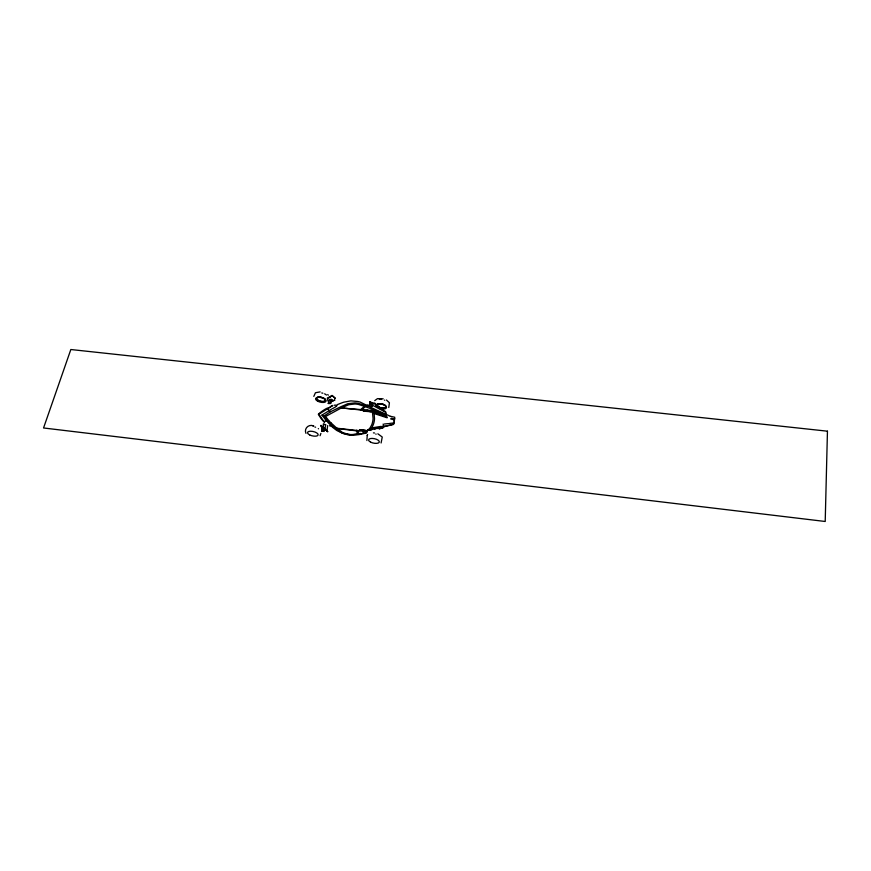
<?xml version="1.0" encoding="UTF-8"?>
<svg xmlns="http://www.w3.org/2000/svg" width="871" height="871" viewBox="0 0 871 871"><rect width="100%" height="100%" fill="white"/><g stroke="black" fill="none" stroke-linecap="round" stroke-linejoin="round"><path stroke-width="1.31" d="M386.212 414.324C376.708 410.372 368.607 406.224 360.235 402.119A33.61 29.527 -18.5 0 0 357.752 401.477L350.861 400.878L343.925 402.152A40.371 35.591 -18.2 0 0 342.183 402.718L337.251 404.645A3.005 2.482 -31.1 0 1 336.456 406.158M372.037 404.035L372.048 404.634M318.383 414.324L318.557 413.932A46.272 40.861 -19 0 1 326.821 408.27M371.786 404.035L371.797 404.765M369.141 405.44L369.13 406.017L367.224 404.873M393.529 423.665L393.507 422.958L389.489 423.448M370.099 411.711L363.436 411.145L363.621 410.187M367.235 435.424L366.887 440.53M323.206 428.173L324.393 428.815A8.971 7.85 -20.8 0 1 325.896 429.839L327.507 431.472M394.607 419.06L394.715 417.242L390.36 416.284M381.095 442.98L382.26 437.024L377.851 433.812M388.771 407.508L389.413 402.783L386.441 399.985M326.995 430.688L327.659 425.603M322.314 427.128L322.052 430.35L322.466 427.323M322.749 427.498L322.183 430.416A5.618 4.91 -19.8 0 1 321.987 430.982L321.943 430.971M326.19 429.697C323.489 426.148 323.511 434.215 324.502 428.684M321.911 430.165L321.911 430.132A5.498 4.769 -23.2 0 1 321.791 430.786M313.516 425.886C308.639 423.861 303.805 428.543 305.95 433.355M385.962 415.543L385.929 416.436L372.189 411.645L372.222 410.589L385.973 415.478L377.6 411.286L365.308 406.648L361.922 409.653A6.609 2.896 12.4 0 1 360.899 409.588L341.214 408.009M370.077 411.831L370.589 411.939A2.853 2.504 -16.2 0 1 371.144 412.092L372.309 412.135M329.88 396.849L329.891 396.817A5.531 4.78 -17.9 0 1 329.804 397.339L329.902 397.612M394.639 418.559L393.507 424.449L380.518 427.552M394.258 420.976L394.476 419.909L390.676 418.929M393.986 422.315L393.616 424.166L381.063 427.182M313.821 396.381L315.433 392.745L320.136 391.896M380.159 427.476L383.784 426.463L383.436 427.193M363.436 430.503L363.305 431.123L357.252 430.884A6.663 2.809 12.3 0 1 356.261 430.807M367.758 410.47L367.889 409.86L361.879 409.653M366.038 430.633L359.364 429.882L359.69 430.35M356.25 430.394L359.157 430.72M360.714 410.001L363.947 410.774M324.513 422.413L318.851 414.226L330.392 406.986M326.701 408.826L330.936 406.735M320.898 433.399L320.082 435.707M367.224 435.456L367.616 434.433M380.801 426.42L371.286 427.977L366.745 431.145L367.497 429.991M369.228 404.808L370.153 403.338L369.914 401.847M366.397 431.809L366.604 431.374M374.737 400.627L377.491 398.635L383.186 398.831M365.515 433.257L365.831 432.549M387.16 417.808L374.095 413.518L374.258 412.8M385.94 417.22L385.603 413.954M367.116 432.266L365.842 433.007A8.95 4.791 4 0 1 366.266 432.07M371.841 427.824L373.224 424.841A23.767 20.806 -17.8 0 0 374.519 418.744L374.095 413.518M368.335 429.643L367.333 430.514M369.772 401.792L369.99 403.371M368.803 430.209L371.688 424.95A23.778 20.806 -18 0 0 373.071 418.439L372.516 412.854M366.8 431.069L363.338 431.254L363.425 431.853M369.75 429.414L368.716 429.37M372.799 403.883L373.158 403.556A7.981 3.244 14.4 0 1 373.899 403.099M360.801 409.577L364.35 406.311M326.799 421.346L321.976 415.086L331.905 408.913M321.976 415.086L323.947 416.066L330.381 411.831M332.766 405.723L331.513 406.452M332.417 405.407L331.002 406.234M332.189 395.663L335.422 398.439L332.069 395.423L327.333 398.123L327.964 401.128M331.056 396.403L329.619 397.1A5.411 4.638 -21.4 0 0 329.75 396.588M340.158 407.051L347.932 403.665L354.922 402.903A24.094 22.243 -26.2 0 1 358.732 403.458L364.764 405.461M342.129 407.563L348.727 404.721L354.933 403.992A22.439 20.708 -26.1 0 1 358.602 404.482L364.568 406.409A3.985 1.927 32.8 0 0 364.982 406.485L365.167 406.615M331.22 399.136L330.882 399.321A9.015 7.719 -21.1 0 1 330.087 399.68L329.663 399.843A4.801 4.115 -21.1 0 1 328.955 400.029L328.955 400.029M332.766 408.477L335.117 407.171A6.587 5.509 -30.5 0 0 336.239 406.343M371.971 404.928L369.848 403.981M328.182 398.123L329.706 397.47M369.456 428.717L371.286 427.977M339.461 407.41L330.588 411.722L328.813 410.513M341.334 407.955L325.558 416.501L329.151 421.052M341.508 407.878L360.812 410.012M332.678 401.096L334.954 399.941L332.668 400.867A8.797 7.599 -18.5 0 1 330.73 401.531L330.621 401.553M327.594 431.493L326.331 429.828M373.332 403.839C377.448 403.491 381.226 409.86 385.668 411.645M332.308 401.248L330.632 401.771M330.512 400.018L330.207 400.137A6.173 5.291 -21.1 0 1 329.815 400.268L329.39 400.377M383.131 427.628L379.495 428.87M378.885 428.761L383.327 427.563M365.744 432.952L365.101 433.127M366.049 432.549L365.189 432.778M383.599 426.921L377.589 428.303M363.37 433.573L361.628 433.998M378.46 428.194L376.74 428.619M363.359 433.235L361.694 433.638M374.301 429.207L375.281 428.968M367.137 430.383L383.033 426.964M371.852 429.795L370.382 430.143M360.899 434.172L360.605 433.399M360.844 434.183L359.636 434.455M360.888 433.823L359.059 434.215A4.028 1.328 -6.6 0 1 358.525 434.379M359.592 434.466L359.342 434.52A3.734 1.296 -7.1 0 1 358.71 434.662L351.753 435.152A23.996 19.565 -12.1 0 1 347.834 434.847L341.497 432.778L335.444 428.292M359.233 434.172L357.252 430.884M360.028 433.518L353.136 434.466A33.24 28.928 -17.2 0 1 350.447 434.553L343.544 433.616L337.436 430.84A39.761 34.611 -16.5 0 1 336.01 429.915L332.145 426.964M328.073 403.219L329.282 403.186A6.097 3.266 5.6 0 1 329.75 403.229L330.163 403.273A3.408 1.829 5.6 0 1 330.523 403.338L330.621 403.36M363.871 433.54L365.428 433.29M382.652 426.159L382.053 426.246M366.223 410.633L367.41 410.491M358.471 434.313L351.949 434.738A22.352 18.237 -12.1 0 1 348.193 434.389L342.412 432.419L337.197 428.532L356.206 430.807L358.242 434.346M388.542 423.589L384.416 423.981M379.342 399.354L381.574 399.354M366.038 411.025L367.497 411.003M364.753 411.156L364.241 411.188M368.215 410.437L369.74 410.339M383.131 424.057L384.002 426.561M361.879 430.252L363.327 430.285M370.262 410.317L371.198 410.35A4.213 3.517 -31 0 1 371.928 410.491L372.157 410.568M326.19 420.922L325.917 420.943A1.786 0.817 -43.5 0 0 325.253 421.205L324.502 421.749L323.892 421.129M361.694 430.383L363.098 430.459M334.257 405.211L335.019 405.211A5.629 4.867 -18.3 0 0 336.032 405.08M369.761 411.177L369.184 411.134M367.998 411.036L368.901 411.101M373.441 432.865L374.508 432.985M365.613 430.492L364.84 430.426M363.838 430.328L364.742 430.416M365.864 430.84L366.8 430.884A4.246 3.549 -31.7 0 0 367.127 430.862M361.585 410.089L360.942 410.023M357.35 430.514L356.489 430.416M321.747 430.916L324.175 431.167M322.194 431.276L323.544 431.406L323.762 428.042L327.768 431.766L320.974 425.571L321.715 427.53L321.018 425.309M365.722 411.058L370.012 411.188M361.563 430.263L365.853 430.514M356.359 430.405L336.848 428.216L337.436 428.739M312.678 425.788L313.712 425.93M365.352 430.786L364.535 430.677M323.228 424.025L324.371 424.297A6.151 1.851 19.6 0 1 324.818 424.438L325.221 424.58A3.44 1.034 19.6 0 1 325.569 424.7L325.667 424.743M329.478 425.745L330.251 425.93A5.705 4.986 -20 0 1 331.176 426.278M394.084 418.951L391.264 418.243M375.314 403.404L374.323 403.131M360.18 430.024L360.148 430.013A3.974 3.375 -13.1 0 0 359.636 430.024M375.532 404.95L376.152 405.146M374.192 412.647L387.192 416.959M372.842 402.914L370.208 401.967M367.214 406.311L365.472 405.744A3.691 1.72 32.9 0 1 365.003 405.538L364.905 405.527M390.012 416.164L386.68 414.596M328.291 421.651L326.396 420.933M322.989 427.607L323.402 427.813A6.282 5.455 -23.1 0 1 323.696 427.999L322.335 426.365M369.26 405.189L371.939 406.528M372.527 405.244L385.799 412.386M386.082 414.237L385.864 412.821M323.152 427.541L323.544 427.813A9.189 7.981 -23.4 0 1 324.099 428.282L323.805 428.249A9.57 8.394 -23.1 0 0 323.206 428.042M327.692 394.563L328.345 395.173M323.979 427.803L324.622 428.369M336.99 428.336L330.991 422.87M334.834 427.737L329.184 422.544M330.871 422.751L329.38 421.292M327.801 422.337L330.947 425.331A6.652 1.492 35.9 0 1 331.699 426.137M328.117 421.466L323.947 416.066M327.616 408.336L328.672 410.219M363.49 432.713L363.392 431.711M363.414 432.658L363.643 433.584L363.479 432.419M375.76 434.063A5.455 2.286 11.8 0 1 376.141 434.161M376.12 406.311A5.389 2.384 11.9 0 1 380.638 403.992A5.389 2.384 11.9 0 1 386.506 407.53A5.389 2.384 11.9 0 1 380.028 408.662M384.449 400.127A5.378 2.395 11.9 0 1 384.775 400.268M314.877 427.008A5.433 2.243 13.2 0 1 315.618 427.226M318.307 428.619A5.433 2.243 13.2 0 1 318.514 428.793M321.737 392.963A5.357 2.352 13.3 0 1 322.858 393.213M324.6 393.844A5.357 2.352 13.3 0 1 326.429 395.042M324.219 428.02A10.506 9.124 -23.4 0 1 324.937 428.641L325.689 424.83L323.522 424.308L323.119 427.356A5.901 5.117 -23.1 0 1 323.685 427.661M322.618 427.247A4.878 4.235 -23 0 1 323.141 427.541M366.778 431.308A6.533 2.363 -15.1 0 1 366.854 430.862M367.551 430.013A8.068 3.68 9.3 0 1 368.411 429.479M372.167 406.158A6.478 2.711 39.8 0 1 372.265 405.646M323.696 421.64A45.303 39.304 -16.4 0 1 318.459 414.433M331.982 426.365A3.038 0.653 36.6 0 1 332.101 426.55M360.289 430.209A4.148 1.23 9.5 0 1 359.592 430.154M324.927 416.425A1.59 0.675 13.1 0 1 324.306 416.24M364.165 411.297A3.93 3.571 -20 0 1 363.719 411.275M364.829 410.949A4.115 2.265 15.5 0 1 363.991 410.938M372.222 403.534A8.852 2.776 18.9 0 1 372.298 403.447M827.45 431.189L825.207 521.479L43.55 427.977L70.834 349.521L827.45 431.189M331.938 399.626L330.642 403.491L328.345 403.567L329.336 400.638A5.803 4.976 -21.1 0 0 330.011 400.464L330.675 400.225A10.3 8.819 -21 0 0 331.622 399.789L331.938 399.626M370.6 442.13A5.466 2.265 11.8 0 0 379.277 442.174A5.466 2.265 11.8 0 0 372.026 438.418A5.466 2.265 11.8 0 0 370.6 442.13M378.504 407.029A4.573 2.025 11.9 0 0 385.777 406.986A4.573 2.025 11.9 0 0 379.734 403.719A4.769 2.112 11.9 0 0 378.384 407.084A4.769 2.112 11.9 0 0 385.962 407.029A4.769 2.112 11.9 0 0 379.669 403.632A4.573 2.025 11.9 0 0 378.504 407.029M309.717 434.945A5.444 2.221 13.1 0 0 318.144 434.977A5.444 2.221 13.1 0 0 310.697 431.221A5.444 2.221 13.1 0 0 309.717 434.945M318.34 400.442A4.551 1.982 13.3 0 0 325.406 400.388A4.551 1.982 13.3 0 0 319.2 397.122A4.551 1.982 13.3 0 0 318.34 400.442M318.231 400.486A4.736 2.069 13.3 0 0 325.591 400.431A4.736 2.069 13.3 0 0 319.134 397.024A4.736 2.069 13.3 0 0 318.231 400.486M317.73 401.226A5.368 2.33 13.3 0 0 326.059 401.161A5.368 2.33 13.3 0 0 318.753 397.318A5.368 2.33 13.3 0 0 317.73 401.226"/></g></svg>
